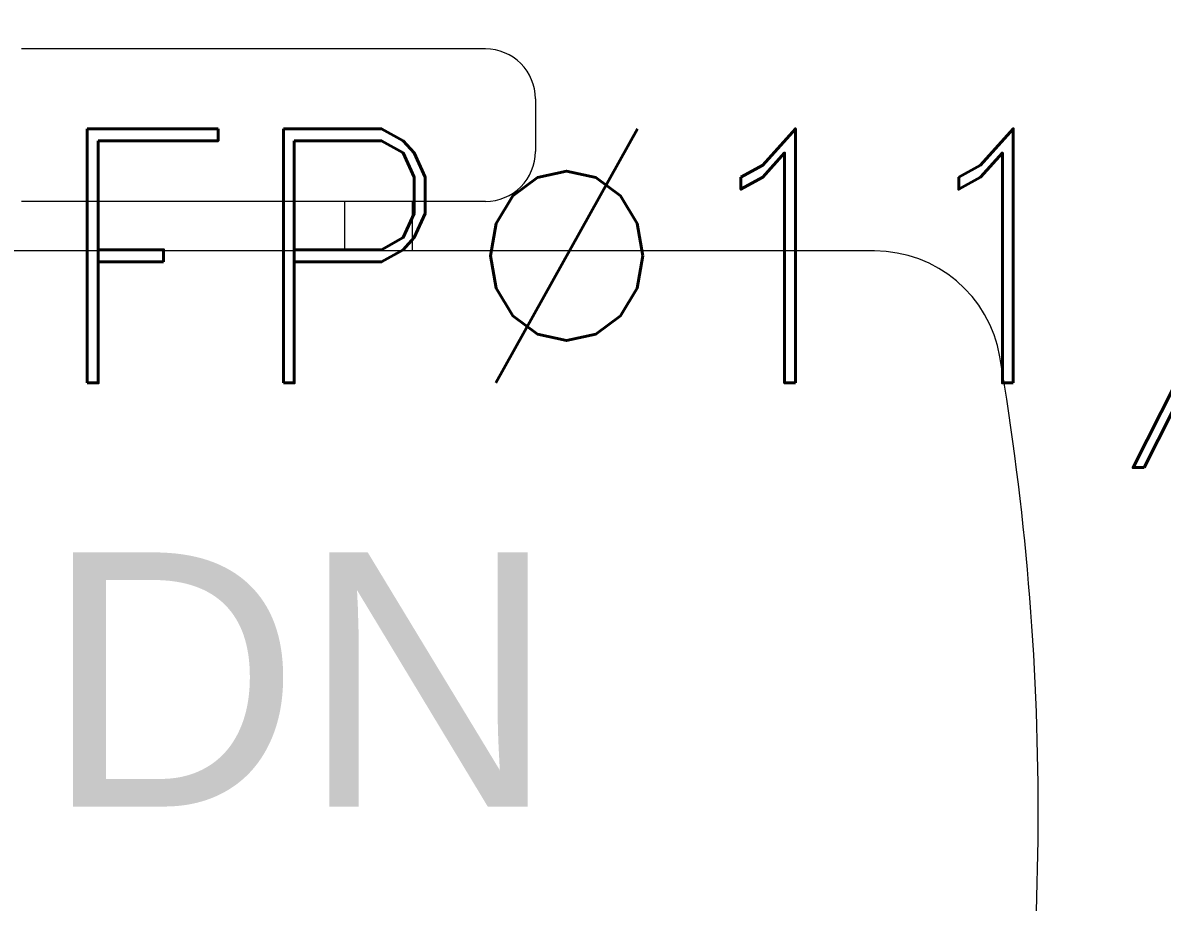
# Model space of a CAD drawing. Extents: x -234346 to 58427, y -132654 to -82394.
# Drawn here: x -26877.2 to -26428.9, y -106487.7 to -106141.7 of the extents above; entities that cross this region are included whole.
import ezdxf
from ezdxf import colors
from ezdxf.entities.mleader import LeaderData, LeaderLine
from ezdxf.math import Vec2, Vec3

# ---------------------------------------------------------------- set-up
doc = ezdxf.new("R2010")
doc.units = 0
doc.header["$LTSCALE"] = 8
doc.layers.get('0').update_dxf_attribs({"color": 9, "lineweight": 5})
for name, color, linetype, lineweight in [('72_EGR_EQP_TAG', 9, 'Continuous', 5), ('F-ANNO-TEXT-PL', 7, 'Continuous', 25), ('LOADING', 9, 'Continuous', 5)]:
    doc.layers.add(name, color=color, linetype=linetype, lineweight=lineweight)
doc.layers.add('FIRE', color=1, linetype='Continuous')
doc.styles.add('ROMAND', font='romand.shx')

# ---------------------------------------------------------------- blocks, each defined once
blk = doc.blocks.new('_Origin')
at = {"color": 0, "linetype": 'ByBlock', "lineweight": -2}
blk.add_line((0, 0), (-1, 0), dxfattribs=at)
blk.add_circle((0, 0), 0.5, dxfattribs=at)
blk = doc.blocks.new('GF21018-P')
for p, q in [((-0.2206958158158443, 0.4756307261486727), (-0.2206958158158443, 0.0674977280054634)), ((-0.2805980196294406, 0.3422072443699342), (-0.2598282612620899, 0.3422072443699342)), ((-0.3002131404457629, 0.322592123553612), (-0.3002131404457629, 0.1400010304266672)), ((-0.2402131404457641, 0.322592123553612), (-0.2402131404457641, 0.1400010304266708)), ((-0.2402131404457641, 0.2937232591883401), (-0.2206958158158443, 0.2937232591883365)), ((-0.2402131404457641, 0.2670847420663591), (-0.2206958158158443, 0.2670847420663591))]:
    blk.add_line(p, q)
for centre, radius, start, end in [((-0.0001010474000793, -0.5294775460345988), 1.069482816835118, 80.36711584008485, 99.63288415991525), ((-0.1706958158158436, 0.4756307261486727), 0.05, 99.63288415991494, 180), ((-0.2805980196294406, 0.322592123553612), 0.0196151208163253, 90, 180.0000000000001), ((-0.2598282612620899, 0.322592123553612), 0.0196151208163253, 359.9999999999999, 90)]:
    blk.add_arc(centre, radius, start, end)
blk = doc.blocks.new('1stF')
at = {"layer": 'LOADING', "color": 9, "extrusion": (-7.77426384867623e-06, 2.240207019314477e-05, 0.9999999997188542), "xscale": 1000, "yscale": 1000, "zscale": 1000, "rotation": 269.9985892449479}
blk.add_blockref('GF21018-P', (-27017.72220518164, -106452.189077579, -2.192828059811855), dxfattribs=at)
blk = doc.blocks.new('FFFF')
at = {"layer": 'F-ANNO-TEXT-PL', "ltscale": 1.011}
ml = blk.add_multileader_mtext('Standard', dxfattribs=at)
ml.set_content('\\A1;FP%%C11/2"(BS)\\P{\\fArial|b0|i0|c0|p34;\\C1;DN\\Fromand|c0;   }', color=256, style='ROMAND')
ml.set_leader_properties(color=256)
ml.set_arrow_properties(name='ORIGIN')
ml.build(insert=Vec2(0, 0))
ml.multileader.update_dxf_attribs({"text_left_attachment_type": 2, "text_right_attachment_type": 2, "dogleg_length": 124.1954879153709, "arrow_head_size": 50})
ctx = ml.context
ctx.base_point, ctx.char_height, ctx.arrow_head_size, ctx.landing_gap_size, ctx.plane_origin, ctx.plane_x_axis, ctx.plane_y_axis = Vec3(-26924.03462872047, -106280.5008748182, 1.535707348205318e-09), 100, 50, 50, Vec3(-26397.03013979638, -106908.0381130288), Vec3(0.9999999999453071, 1.045877037983423e-05, -3.383039458371172e-23), Vec3(-1.045877037983423e-05, 0.9999999999453071, 2.964448994076641e-12)
ctx.left_attachment, ctx.right_attachment = 2, 2
notes = []
notes.append((ctx, [(1, (1, 1, 0), (-25534.0194926571, -106280.4863369691, 1.535707348158294e-09), (-0.9999999999453071, -1.045877037983423e-05, 3.383039458371172e-23), 242.3960885203427, [(1, [(-25532.99529353339, -105796.1952916054, 2.971363418706203e-09)], 0, [])])]))
ctx.mtext.insert, ctx.mtext.text_direction, ctx.mtext.rotation, ctx.mtext.width, ctx.mtext.flow_direction, ctx.mtext.extrusion = Vec3(-26874.03612283325, -106137.6432090304, 1.959200061643147e-09), Vec3(0.9999999999453071, 1.045877037983423e-05, -3.383039458371172e-23), 1.04587703800249e-05, 2003.352693162566, 5, Vec3(3.100452516275057e-17, -2.964448993913593e-12, 1)
for ctx, leaders in notes:
    for number, flags, end, landing, length, lines in leaders:
        leader = LeaderData()
        leader.index, (leader.has_last_leader_line, leader.has_dogleg_vector, leader.attachment_direction) = number, flags
        leader.last_leader_point, leader.dogleg_vector, leader.dogleg_length = Vec3(end), Vec3(landing), length
        for number, points, colour, breaks in lines:
            line = LeaderLine()
            line.index, line.vertices, line.color, line.breaks = number, Vec3.list(points), colors.encode_raw_color(colour), breaks
            leader.lines.append(line)
        ctx.leaders.append(leader)

msp = doc.modelspace()

# ---------------------------------------------------------------- block references
at = {"layer": '72_EGR_EQP_TAG'}
msp.add_blockref('1stF', (0, 0), dxfattribs=at)
at = {"layer": 'FIRE'}
msp.add_blockref('FFFF', (5.088004326447845, -45.75344645738369), dxfattribs=at)

doc.saveas('drawing.dxf')
